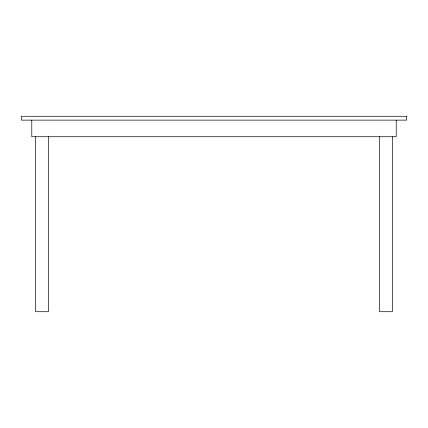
<?xml version="1.0" encoding="UTF-8"?>
<svg xmlns="http://www.w3.org/2000/svg" width="428" height="428" viewBox="0 0 428 428"><rect width="100%" height="100%" fill="white"/><g stroke="black" fill="none" stroke-linecap="round" stroke-linejoin="round"><path stroke-width="0.64" d="M396.221 120.134L396.221 136.73L31.779 136.73L31.779 120.134M392.374 136.73L392.374 311.712L379.55 311.712L379.55 136.157M48.45 136.157L48.45 311.712L35.626 311.712L35.626 136.73M406.6 116.288L21.4 116.288L21.4 120.134L406.6 120.134L406.6 116.288"/></g></svg>
